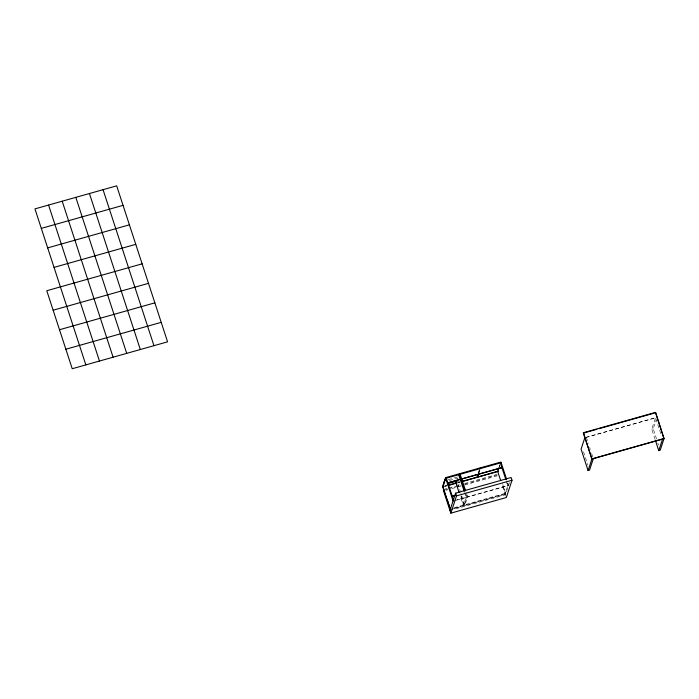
<?xml version="1.0" encoding="UTF-8"?>
<svg xmlns="http://www.w3.org/2000/svg" width="699" height="699" viewBox="0 0 699 699"><rect width="100%" height="100%" fill="white"/><g stroke="black" fill="none" stroke-linecap="round" stroke-linejoin="round"><path stroke-width="0.52" stroke-dasharray="3.5 2.62" d="M478.448 472.716L479.392 469.85M478.614 472.673L479.549 469.807M478.99 472.463L479.933 469.606M479.156 472.419L479.776 470.514M499.217 466.67L499.837 464.791M499.287 466.845L499.907 464.931M509.457 482.59L505.447 494.787L451.004 510.139M655.094 439.4L651.756 429.186L655.225 418.64M656.536 438.989L653.207 428.775L656.038 420.151M585.911 437.321L654.893 417.871M585.841 437.53L654.823 418.072M448.199 479.645L457.662 476.936M449.361 480.501L457.775 478.099L457.994 478.832M444.8 485.665L446.906 485.071M457.557 482.065L459.627 481.489M444.887 486.242L446.862 485.683M457.775 482.607L459.855 482.022M442.843 487.002L446.792 485.892M457.705 482.817L459.855 482.188M651.756 429.186L653.207 428.775M443.629 489.422L447.814 488.243M448.863 487.946L455.145 486.172M456.194 485.884L460.379 484.695M464.573 483.516L497.024 474.368M445.455 489.641L447.552 489.047M448.601 488.75L460.615 485.403M464.8 484.224L497.251 475.067M445.691 490.34L447.779 489.754M451.973 488.566L463.489 485.324M464.538 485.027L496.989 475.879M454.813 500.493L508.549 485.333L507.885 483.28M456.814 500.117L466.093 497.496L465.176 494.691M454.184 507.745L505.482 493.276L506.338 497.513M454.236 508.304L505.779 493.774L502.756 484.521M451.213 509.344L505.709 493.975L502.354 483.699M655.872 418.71L661.542 436.071M657.873 443.079L658.537 445.123M586.312 437.207L588.313 443.332M589.641 447.421L590.306 449.466M591.642 453.546L593.311 458.658M583.525 451.772L587.859 465.045M506.303 480.86L507.832 485.543L505.054 493.975L502.039 484.722M506.845 482.939L507.762 485.744L467.535 497.094L466.015 492.411M466.687 494.079L467.605 496.884L464.835 505.316L460.807 492.978M466.216 495.032L466.888 497.085L464.04 505.726L461.025 496.473M464.634 492.612L466.163 497.286L463.393 505.726L460.37 496.473M457.793 483.725L460.475 491.947M461.095 496.264L464.11 505.517"/><path stroke-width="1.05" d="M459.409 474.525L459.182 473.817L445.525 477.67L442.703 486.259L450.287 509.414M446.338 478.369L453.782 500.781M443.629 489.422L443.367 490.226L450.846 513.162L506.338 497.513L512.018 480.23L511.126 477.504L455.643 493.153L449.955 510.436M443.856 490.121L443.594 490.934L444.319 490.724M456.936 480.292L456.01 483.105L459.033 492.358M458.719 474.874L464.153 491.117M460.16 474.472L465.595 490.715M449.728 509.728L450.715 508.723M450.846 513.162L456.526 495.879L455.643 493.153M478.675 473.415L477.426 477.234L477.199 476.535M478.841 473.372L477.583 477.19L477.356 476.482M498.911 467.605L497.679 471.353L500.694 480.606M500.379 463.131L505.814 479.374M584.801 437.819L583.412 432.725L655.522 412.393L664.05 438.518L660.206 450.226L658.755 450.637L655.426 440.422M593.311 458.658L589.528 470.156L588.086 470.567L591.931 458.859L583.412 432.725M655.522 412.393L663.98 438.727L591.87 459.068L584.871 437.618L581.087 449.116L588.086 470.567M658.755 450.637L662.538 439.138M41.311 228.381L123.041 205.34M47.672 247.883L129.402 224.842M54.033 267.385L135.772 244.335M142.133 263.838L46.781 290.723L72.224 368.731L167.577 341.837L116.681 185.838L34.95 208.887L85.846 364.887M53.141 310.225L148.494 283.34M59.502 329.727L154.855 302.842M65.863 349.229L161.216 322.344M583.272 433.144L596.859 429.308M598.947 428.723L654.343 413.1M447.832 483.656L457.303 480.956M442.913 486.801L443.629 486.591M448.837 485.123L456.735 482.904L448.181 485.482M461.943 481.428L498.396 471.152M462.913 481.349L498.256 471.362M455.355 495.224L452.192 496.307L455.285 495.434M456.526 495.879L512.018 480.23M591.931 458.859L664.05 438.518M506.539 479.164L501.174 462.721L445.682 478.361L442.843 487.002L450.226 509.623M501.078 462.773L500.851 462.074L480.178 467.902L480.405 468.601M480.248 468.645L480.021 467.946L459.348 473.773L464.87 490.916M445.525 477.67L453.066 500.982M444.826 479.794L445.045 480.528M444.118 481.952L444.337 482.686M443.411 484.101L443.629 484.835M447.543 500.624L449.16 505.569M103.059 189.682L153.955 345.682M89.437 193.518L140.333 349.526M75.815 197.363L126.711 353.362M62.194 201.198L113.089 357.206M48.572 205.043L99.468 361.042M447.928 482.843L460.309 479.348L447.928 482.843M461.751 478.946L501.978 467.605L461.751 478.946"/></g></svg>
